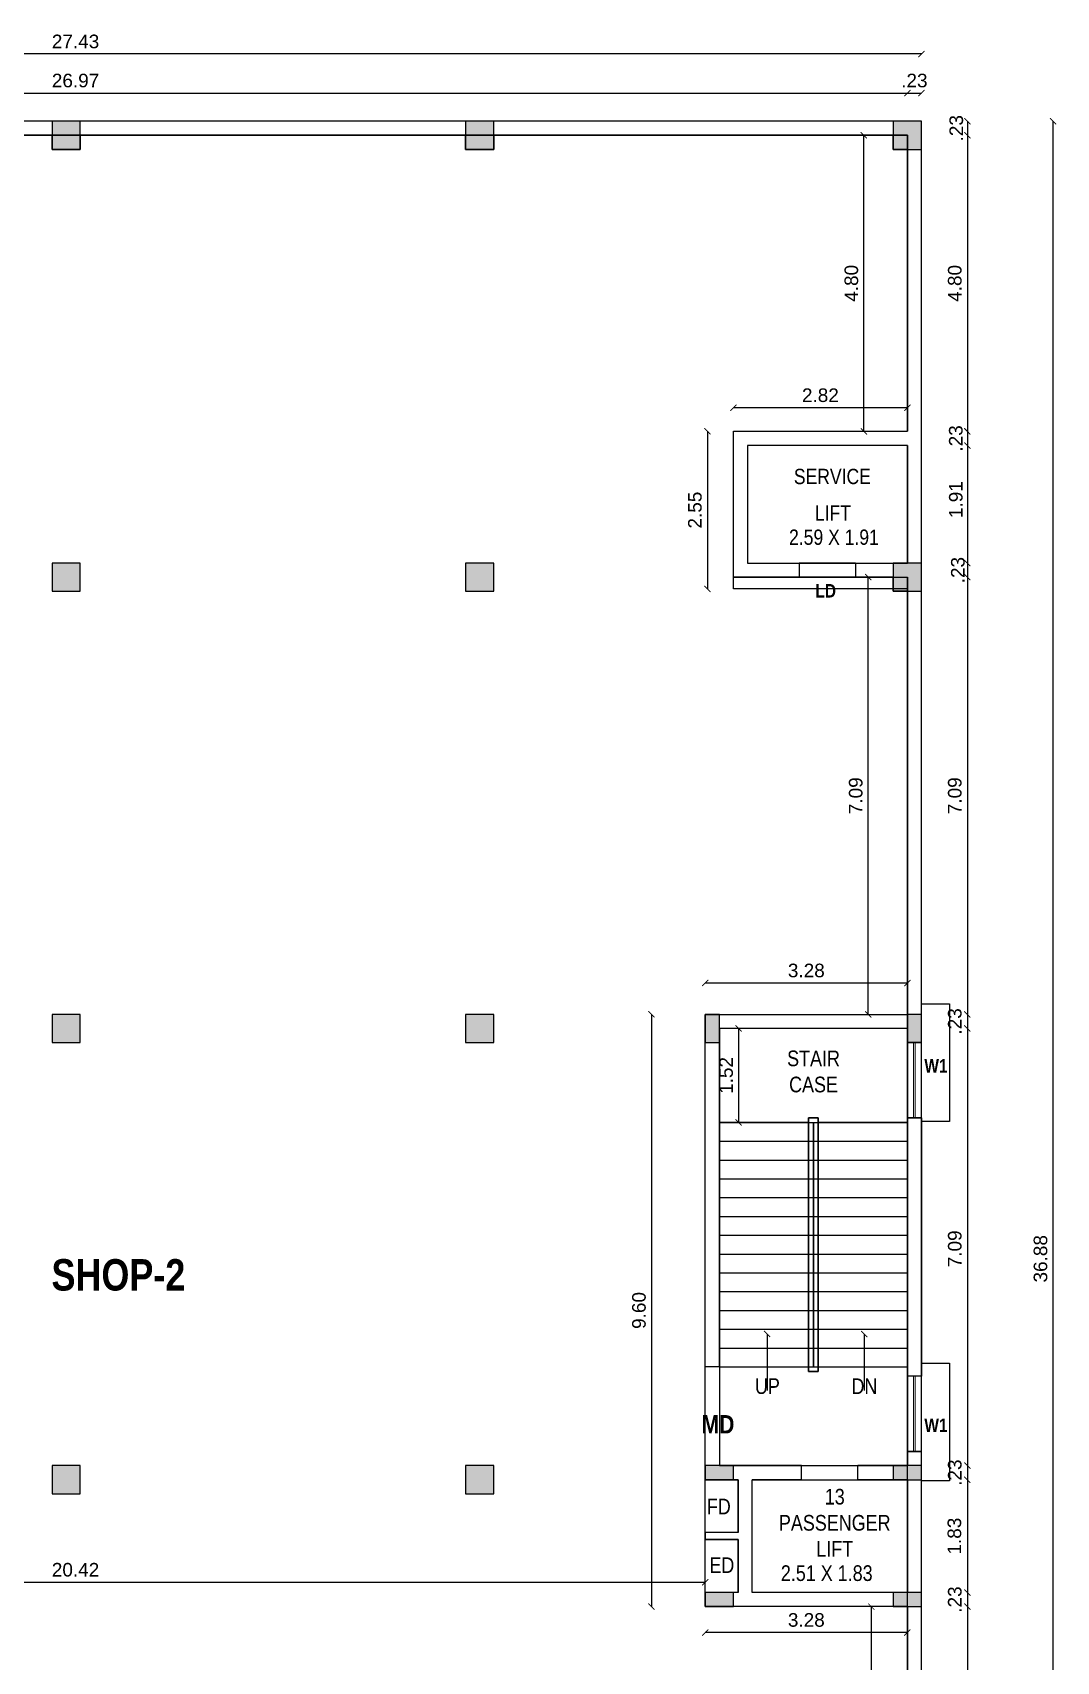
# Model space of a CAD drawing. Header units: metres. Extents: x -1560520 to -1560300, y 43639 to 43729.
# Drawn here: x -1560410.41 to -1560393.81, y 43660.11 to 43686.52 of the extents above; entities that cross this region are included whole.
import ezdxf
from ezdxf.enums import TextEntityAlignment as Align

# ---------------------------------------------------------------- set-up
doc = ezdxf.new("R2010")
doc.units = ezdxf.units.M
doc.header["$LTSCALE"] = 750
doc.header["$MEASUREMENT"] = 0
doc.header["$PDMODE"] = 35
doc.header["$PDSIZE"] = 50
doc.linetypes.add('( Hidden )', pattern=[0.375, 0.25, -0.125])
doc.linetypes.add('PHANTOM2', pattern=[1.25, 0.625, -0.125, 0.125, -0.125, 0.125, -0.125])
doc.layers.get('0').update_dxf_attribs({"lineweight": 5})
doc.layers.get('Defpoints').update_dxf_attribs({"lineweight": 0})
for name, color, linetype in [('A-ELEV-LGHT', 1, 'Continuous'), ('BLK_1_FLR_1_AC_ROOM_1', 117, 'Continuous'), ('BLK_1_FLR_1_BLT_UP_AREA', 1, 'Continuous'), ('BLK_1_FLR_1_CARPET_AREA', 10, 'Continuous'), ('BLK_1_FLR_1_LIFT_1', 30, 'Continuous'), ('CLIENT', 7, 'Continuous'), ('norms', 4, 'Continuous'), ('TREE', 3, 'Continuous'), ('window', 3, 'Continuous')]:
    doc.layers.add(name, color=color, linetype=linetype)
doc.layers.add('BLK_1_COVERED_AREA_DEDUCT', color=140, linetype='Continuous', plot=False)
doc.layers.add('BLK_1_FLR_0_DA_LIFT_1', color=30, linetype='Continuous', plot=False)
for name, color, linetype, lineweight in [('BLK_1_FLR_1_GLASS_FACADE_2', 4, 'Continuous', 5), ('CAR', 1, 'Continuous', 13), ('ED', 30, 'Continuous', 0), ('TEXT', 2, 'Continuous', 20), ('wall', 7, 'Continuous', 30), ('WIN', 12, 'Continuous', 18)]:
    doc.layers.add(name, color=color, linetype=linetype, lineweight=lineweight)
doc.styles.add('AP DIM', font='swisscb.ttf')
doc.styles.add('MD', font='swissck.ttf')
doc.styles.get("Standard").update_dxf_attribs({"font": 'arial.ttf'})
doc.dimstyles.get("Standard").update_dxf_attribs({"dimtxt": 0.22, "dimasz": 0.1, "dimexe": 0.18, "dimexo": 0.0625, "dimgap": 0.09, "dimtad": 1, "dimtoh": 1, "dimzin": 4, "dimdsep": 46, "dimtxsty": 'Standard', "dimblk": 'ARCHTICK', "dimcen": 0.09, "dimse1": 1, "dimse2": 1, "dimadec": 0, "dimazin": 0, "dimtfac": 1, "dimtix": 1, "dimtofl": 0, "dimtmove": 0, "dimatfit": 3, "dimldrblk": 'ARCHTICK', "dimfxl": 0, "dimtolj": 1, "dimtzin": 0, "dimarcsym": 0})

# ---------------------------------------------------------------- blocks, each defined once
blk = doc.blocks.new('A$C349417FD')
at = {"layer": 'TREE'}
h = blk.add_hatch(color=6, dxfattribs=at)
h.dxf.hatch_style = 1
h.paths.add_polyline_path([(0, -18), (18, -18), (18, 0), (0, 0)])
at = {"layer": 'TREE', "color": 6}
blk.add_lwpolyline([(0, -18), (18, -18), (18, 0), (0, 0)], close=True, dxfattribs=at)
blk = doc.blocks.new('A$C5FFC4155')
at = {"layer": 'TREE'}
h = blk.add_hatch(color=6, dxfattribs=at)
h.dxf.hatch_style = 1
h.paths.add_polyline_path([(0, -18), (9, -18), (9, 0), (0, 0)])
at = {"layer": 'TREE', "color": 6}
blk.add_lwpolyline([(0, -18), (9, -18), (9, 0), (0, 0)], close=True, dxfattribs=at)
blk = doc.blocks.new('_ArchTick')
at = {"color": 0, "linetype": 'ByBlock', "const_width": 0.15}
blk.add_lwpolyline([(-0.5, -0.5), (0.5, 0.5)], dxfattribs=at)
blk = doc.blocks.new('*D74')
at = {"layer": 'Defpoints', "color": 0}
for p in [(-1560395.997, 43685.079), (-1560395.997, 43684.851), (-1560395.252, 43684.851)]:
    blk.add_point(p, dxfattribs=at)
at = {"layer": 'ED', "color": 0, "lineweight": -2}
blk.add_line((-1560395.252, 43685.079), (-1560395.252, 43684.851), dxfattribs=at)
at = {"layer": 'ED', "color": 0, "lineweight": -2, "xscale": 0.1, "yscale": 0.1, "zscale": 0.1}
for p, rotation in [((-1560395.252, 43685.079), 90), ((-1560395.252, 43684.851), 270)]:
    blk.add_blockref('_ArchTick', p, dxfattribs=dict(at, rotation=rotation))
at = {"layer": 'ED', "color": 0, "insert": (-1560395.43, 43684.965), "char_height": 0.22, "attachment_point": 5, "rotation": 90}
blk.add_mtext('\\A1;.23', dxfattribs=at)
blk = doc.blocks.new('*D75')
at = {"layer": 'Defpoints', "color": 0}
for p in [(-1560395.997, 43684.851), (-1560396.225, 43680.05), (-1560395.252, 43680.05)]:
    blk.add_point(p, dxfattribs=at)
at = {"layer": 'ED', "color": 0, "lineweight": -2}
blk.add_line((-1560395.252, 43684.851), (-1560395.252, 43680.05), dxfattribs=at)
at = {"layer": 'ED', "color": 0, "lineweight": -2, "xscale": 0.1, "yscale": 0.1, "zscale": 0.1}
for p, rotation in [((-1560395.252, 43684.851), 90), ((-1560395.252, 43680.05), 270)]:
    blk.add_blockref('_ArchTick', p, dxfattribs=dict(at, rotation=rotation))
at = {"layer": 'ED', "color": 0, "insert": (-1560395.455, 43682.45), "char_height": 0.22, "attachment_point": 5, "rotation": 90}
blk.add_mtext('\\A1;4.80', dxfattribs=at)
blk = doc.blocks.new('*D76')
at = {"layer": 'Defpoints', "color": 0}
for p in [(-1560396.225, 43680.052), (-1560396.225, 43679.822), (-1560395.252, 43679.822)]:
    blk.add_point(p, dxfattribs=at)
at = {"layer": 'ED', "color": 0, "lineweight": -2}
blk.add_line((-1560395.252, 43680.052), (-1560395.252, 43679.822), dxfattribs=at)
at = {"layer": 'ED', "color": 0, "lineweight": -2, "xscale": 0.1, "yscale": 0.1, "zscale": 0.1}
for p, rotation in [((-1560395.252, 43680.052), 90), ((-1560395.252, 43679.822), 270)]:
    blk.add_blockref('_ArchTick', p, dxfattribs=dict(at, rotation=rotation))
at = {"layer": 'ED', "color": 0, "insert": (-1560395.438, 43679.937), "char_height": 0.22, "attachment_point": 5, "rotation": 90}
blk.add_mtext('\\A1;.23', dxfattribs=at)
blk = doc.blocks.new('*D77')
at = {"layer": 'Defpoints', "color": 0}
for p in [(-1560396.225, 43679.822), (-1560396.225, 43677.917), (-1560395.252, 43677.917)]:
    blk.add_point(p, dxfattribs=at)
at = {"layer": 'ED', "color": 0, "lineweight": -2}
blk.add_line((-1560395.252, 43679.822), (-1560395.252, 43677.917), dxfattribs=at)
at = {"layer": 'ED', "color": 0, "lineweight": -2, "xscale": 0.1, "yscale": 0.1, "zscale": 0.1}
for p, rotation in [((-1560395.252, 43679.822), 90), ((-1560395.252, 43677.917), 270)]:
    blk.add_blockref('_ArchTick', p, dxfattribs=dict(at, rotation=rotation))
at = {"layer": 'ED', "color": 0, "insert": (-1560395.438, 43678.945), "char_height": 0.22, "attachment_point": 5, "rotation": 90}
blk.add_mtext('\\A1;1.91', dxfattribs=at)
blk = doc.blocks.new('*D78')
at = {"layer": 'Defpoints', "color": 0}
for p in [(-1560396.225, 43677.917), (-1560396.225, 43677.688), (-1560395.252, 43677.688)]:
    blk.add_point(p, dxfattribs=at)
at = {"layer": 'ED', "color": 0, "lineweight": -2}
blk.add_line((-1560395.252, 43677.917), (-1560395.252, 43677.688), dxfattribs=at)
at = {"layer": 'ED', "color": 0, "lineweight": -2, "xscale": 0.1, "yscale": 0.1, "zscale": 0.1}
for p, rotation in [((-1560395.252, 43677.917), 90), ((-1560395.252, 43677.688), 270)]:
    blk.add_blockref('_ArchTick', p, dxfattribs=dict(at, rotation=rotation))
at = {"layer": 'ED', "color": 0, "insert": (-1560395.405, 43677.802), "char_height": 0.22, "attachment_point": 5, "rotation": 90}
blk.add_mtext('\\A1;.23', dxfattribs=at)
blk = doc.blocks.new('*D79')
at = {"layer": 'Defpoints', "color": 0}
for p in [(-1560396.225, 43677.688), (-1560396.225, 43670.601), (-1560395.252, 43670.601)]:
    blk.add_point(p, dxfattribs=at)
at = {"layer": 'ED', "color": 0, "lineweight": -2}
blk.add_line((-1560395.252, 43677.688), (-1560395.252, 43670.601), dxfattribs=at)
at = {"layer": 'ED', "color": 0, "lineweight": -2, "xscale": 0.1, "yscale": 0.1, "zscale": 0.1}
for p, rotation in [((-1560395.252, 43677.688), 90), ((-1560395.252, 43670.601), 270)]:
    blk.add_blockref('_ArchTick', p, dxfattribs=dict(at, rotation=rotation))
at = {"layer": 'ED', "color": 0, "insert": (-1560395.455, 43674.145), "char_height": 0.22, "attachment_point": 5, "rotation": 90}
blk.add_mtext('\\A1;7.09', dxfattribs=at)
blk = doc.blocks.new('*D80')
at = {"layer": 'Defpoints', "color": 0}
for p in [(-1560396.225, 43670.601), (-1560396.225, 43670.373), (-1560395.252, 43670.373)]:
    blk.add_point(p, dxfattribs=at)
at = {"layer": 'ED', "color": 0, "lineweight": -2}
blk.add_line((-1560395.252, 43670.601), (-1560395.252, 43670.373), dxfattribs=at)
at = {"layer": 'ED', "color": 0, "lineweight": -2, "xscale": 0.1, "yscale": 0.1, "zscale": 0.1}
for p, rotation in [((-1560395.252, 43670.601), 90), ((-1560395.252, 43670.373), 270)]:
    blk.add_blockref('_ArchTick', p, dxfattribs=dict(at, rotation=rotation))
at = {"layer": 'ED', "color": 0, "insert": (-1560395.455, 43670.487), "char_height": 0.22, "attachment_point": 5, "rotation": 90}
blk.add_mtext('\\A1;.23', dxfattribs=at)
blk = doc.blocks.new('*D81')
at = {"layer": 'Defpoints', "color": 0}
for p in [(-1560396.225, 43670.373), (-1560396.225, 43663.286), (-1560395.252, 43663.286)]:
    blk.add_point(p, dxfattribs=at)
at = {"layer": 'ED', "color": 0, "lineweight": -2}
blk.add_line((-1560395.252, 43670.373), (-1560395.252, 43663.286), dxfattribs=at)
at = {"layer": 'ED', "color": 0, "lineweight": -2, "xscale": 0.1, "yscale": 0.1, "zscale": 0.1}
for p, rotation in [((-1560395.252, 43670.373), 90), ((-1560395.252, 43663.286), 270)]:
    blk.add_blockref('_ArchTick', p, dxfattribs=dict(at, rotation=rotation))
at = {"layer": 'ED', "color": 0, "insert": (-1560395.455, 43666.8), "char_height": 0.22, "attachment_point": 5, "rotation": 90}
blk.add_mtext('\\A1;7.09', dxfattribs=at)
blk = doc.blocks.new('*D82')
at = {"layer": 'Defpoints', "color": 0}
for p in [(-1560396.225, 43663.286), (-1560396.225, 43663.058), (-1560395.252, 43663.058)]:
    blk.add_point(p, dxfattribs=at)
at = {"layer": 'ED', "color": 0, "lineweight": -2}
blk.add_line((-1560395.252, 43663.286), (-1560395.252, 43663.058), dxfattribs=at)
at = {"layer": 'ED', "color": 0, "lineweight": -2, "xscale": 0.1, "yscale": 0.1, "zscale": 0.1}
for p, rotation in [((-1560395.252, 43663.286), 90), ((-1560395.252, 43663.058), 270)]:
    blk.add_blockref('_ArchTick', p, dxfattribs=dict(at, rotation=rotation))
at = {"layer": 'ED', "color": 0, "insert": (-1560395.455, 43663.172), "char_height": 0.22, "attachment_point": 5, "rotation": 90}
blk.add_mtext('\\A1;.23', dxfattribs=at)
blk = doc.blocks.new('*D83')
at = {"layer": 'Defpoints', "color": 0}
for p in [(-1560396.225, 43663.058), (-1560396.225, 43661.229), (-1560395.252, 43661.229)]:
    blk.add_point(p, dxfattribs=at)
at = {"layer": 'ED', "color": 0, "lineweight": -2}
blk.add_line((-1560395.252, 43663.058), (-1560395.252, 43661.229), dxfattribs=at)
at = {"layer": 'ED', "color": 0, "lineweight": -2, "xscale": 0.1, "yscale": 0.1, "zscale": 0.1}
for p, rotation in [((-1560395.252, 43663.058), 90), ((-1560395.252, 43661.229), 270)]:
    blk.add_blockref('_ArchTick', p, dxfattribs=dict(at, rotation=rotation))
at = {"layer": 'ED', "color": 0, "insert": (-1560395.461, 43662.143), "char_height": 0.22, "attachment_point": 5, "rotation": 90}
blk.add_mtext('\\A1;1.83', dxfattribs=at)
blk = doc.blocks.new('*D84')
at = {"layer": 'Defpoints', "color": 0}
for p in [(-1560396.225, 43661.229), (-1560396.225, 43661), (-1560395.252, 43661)]:
    blk.add_point(p, dxfattribs=at)
at = {"layer": 'ED', "color": 0, "lineweight": -2}
blk.add_line((-1560395.252, 43661.229), (-1560395.252, 43661), dxfattribs=at)
at = {"layer": 'ED', "color": 0, "lineweight": -2, "xscale": 0.1, "yscale": 0.1, "zscale": 0.1}
for p, rotation in [((-1560395.252, 43661.229), 90), ((-1560395.252, 43661), 270)]:
    blk.add_blockref('_ArchTick', p, dxfattribs=dict(at, rotation=rotation))
at = {"layer": 'ED', "color": 0, "insert": (-1560395.455, 43661.115), "char_height": 0.22, "attachment_point": 5, "rotation": 90}
blk.add_mtext('\\A1;.23', dxfattribs=at)
blk = doc.blocks.new('*D85')
at = {"layer": 'Defpoints', "color": 0}
for p in [(-1560396.225, 43661), (-1560396.225, 43648.427), (-1560395.252, 43648.427)]:
    blk.add_point(p, dxfattribs=at)
at = {"layer": 'ED', "color": 0, "lineweight": -2}
blk.add_line((-1560395.252, 43661), (-1560395.252, 43648.427), dxfattribs=at)
at = {"layer": 'ED', "color": 0, "lineweight": -2, "xscale": 0.1, "yscale": 0.1, "zscale": 0.1}
for p, rotation in [((-1560395.252, 43661), 90), ((-1560395.252, 43648.427), 270)]:
    blk.add_blockref('_ArchTick', p, dxfattribs=dict(at, rotation=rotation))
at = {"layer": 'ED', "color": 0, "insert": (-1560395.455, 43654.714), "char_height": 0.22, "attachment_point": 5, "rotation": 90}
blk.add_mtext('\\A1;12.57', dxfattribs=at)
blk = doc.blocks.new('*D87')
at = {"layer": 'BLK_1_FLR_1_GLASS_FACADE_2', "color": 0, "linetype": 'PHANTOM2', "lineweight": -2}
blk.add_line((-1560393.863, 43685.079), (-1560393.863, 43648.199), dxfattribs=at)
at = {"layer": 'Defpoints', "color": 0}
for p in [(-1560395.997, 43685.079), (-1560395.997, 43648.199), (-1560393.863, 43648.199)]:
    blk.add_point(p, dxfattribs=at)
at = {"layer": 'BLK_1_FLR_1_GLASS_FACADE_2', "color": 0, "lineweight": -2, "xscale": 0.1, "yscale": 0.1, "zscale": 0.1}
for p, rotation in [((-1560393.863, 43685.079), 90), ((-1560393.863, 43648.199), 270)]:
    blk.add_blockref('_ArchTick', p, dxfattribs=dict(at, rotation=rotation))
at = {"layer": 'BLK_1_FLR_1_GLASS_FACADE_2', "color": 0, "insert": (-1560394.065, 43666.639), "char_height": 0.22, "attachment_point": 5, "rotation": 90}
blk.add_mtext('\\A1;36.88', dxfattribs=at)
blk = doc.blocks.new('*D111')
at = {"layer": 'Defpoints', "color": 0}
for p in [(-1560396.225, 43685.535), (-1560423.2, 43684.851), (-1560396.225, 43684.851)]:
    blk.add_point(p, dxfattribs=at)
at = {"layer": 'ED', "color": 0, "lineweight": -2}
blk.add_line((-1560423.2, 43685.535), (-1560396.225, 43685.535), dxfattribs=at)
at = {"layer": 'ED', "color": 0, "lineweight": -2, "xscale": 0.1, "yscale": 0.1, "zscale": 0.1, "rotation": 180}
blk.add_blockref('_ArchTick', (-1560423.2, 43685.535), dxfattribs=at)
at = {"layer": 'ED', "color": 0, "lineweight": -2, "xscale": 0.1, "yscale": 0.1, "zscale": 0.1}
blk.add_blockref('_ArchTick', (-1560396.225, 43685.535), dxfattribs=at)
at = {"layer": 'ED', "color": 0, "insert": (-1560409.713, 43685.737), "char_height": 0.22, "attachment_point": 5}
blk.add_mtext('\\A1;26.97', dxfattribs=at)
blk = doc.blocks.new('*D112')
at = {"layer": 'Defpoints', "color": 0}
for p in [(-1560395.997, 43685.535), (-1560396.225, 43684.851), (-1560395.997, 43684.851)]:
    blk.add_point(p, dxfattribs=at)
at = {"layer": 'ED', "color": 0, "lineweight": -2}
blk.add_line((-1560396.225, 43685.535), (-1560395.997, 43685.535), dxfattribs=at)
at = {"layer": 'ED', "color": 0, "lineweight": -2, "xscale": 0.1, "yscale": 0.1, "zscale": 0.1, "rotation": 180}
blk.add_blockref('_ArchTick', (-1560396.225, 43685.535), dxfattribs=at)
at = {"layer": 'ED', "color": 0, "lineweight": -2, "xscale": 0.1, "yscale": 0.1, "zscale": 0.1}
blk.add_blockref('_ArchTick', (-1560395.997, 43685.535), dxfattribs=at)
at = {"layer": 'ED', "color": 0, "insert": (-1560396.111, 43685.737), "char_height": 0.22, "attachment_point": 5}
blk.add_mtext('\\A1;.23', dxfattribs=at)
blk = doc.blocks.new('*D113')
at = {"layer": 'BLK_1_FLR_1_GLASS_FACADE_2', "color": 0, "linetype": 'PHANTOM2', "lineweight": -2}
blk.add_line((-1560395.997, 43686.169), (-1560423.429, 43686.169), dxfattribs=at)
at = {"layer": 'Defpoints', "color": 0}
for p in [(-1560423.429, 43686.169), (-1560423.429, 43685.079), (-1560395.997, 43685.079)]:
    blk.add_point(p, dxfattribs=at)
at = {"layer": 'BLK_1_FLR_1_GLASS_FACADE_2', "color": 0, "lineweight": -2, "xscale": 0.1, "yscale": 0.1, "zscale": 0.1, "rotation": 180}
blk.add_blockref('_ArchTick', (-1560423.429, 43686.169), dxfattribs=at)
at = {"layer": 'BLK_1_FLR_1_GLASS_FACADE_2', "color": 0, "lineweight": -2, "xscale": 0.1, "yscale": 0.1, "zscale": 0.1}
blk.add_blockref('_ArchTick', (-1560395.997, 43686.169), dxfattribs=at)
at = {"layer": 'BLK_1_FLR_1_GLASS_FACADE_2', "color": 0, "insert": (-1560409.713, 43686.371), "char_height": 0.22, "attachment_point": 5}
blk.add_mtext('\\A1;27.43', dxfattribs=at)
blk = doc.blocks.new('*D157')
at = {"layer": 'Defpoints', "color": 0}
for p in [(-1560399.045, 43680.434), (-1560399.045, 43680.052), (-1560396.225, 43680.052)]:
    blk.add_point(p, dxfattribs=at)
at = {"layer": 'ED', "color": 0, "lineweight": -2}
blk.add_line((-1560396.225, 43680.434), (-1560399.045, 43680.434), dxfattribs=at)
at = {"layer": 'ED', "color": 0, "lineweight": -2, "xscale": 0.1, "yscale": 0.1, "zscale": 0.1, "rotation": 180}
blk.add_blockref('_ArchTick', (-1560399.045, 43680.434), dxfattribs=at)
at = {"layer": 'ED', "color": 0, "lineweight": -2, "xscale": 0.1, "yscale": 0.1, "zscale": 0.1}
blk.add_blockref('_ArchTick', (-1560396.225, 43680.434), dxfattribs=at)
at = {"layer": 'ED', "color": 0, "insert": (-1560397.635, 43680.636), "char_height": 0.22, "attachment_point": 5}
blk.add_mtext('\\A1;2.82', dxfattribs=at)
blk = doc.blocks.new('*D265')
at = {"layer": 'Defpoints', "color": 0}
for p in [(-1560399.045, 43680.052), (-1560399.466, 43677.498), (-1560399.045, 43677.498)]:
    blk.add_point(p, dxfattribs=at)
at = {"layer": 'ED', "color": 0, "lineweight": -2}
blk.add_line((-1560399.466, 43680.052), (-1560399.466, 43677.498), dxfattribs=at)
at = {"layer": 'ED', "color": 0, "lineweight": -2, "xscale": 0.1, "yscale": 0.1, "zscale": 0.1}
for p, rotation in [((-1560399.466, 43680.052), 90), ((-1560399.466, 43677.498), 270)]:
    blk.add_blockref('_ArchTick', p, dxfattribs=dict(at, rotation=rotation))
at = {"layer": 'ED', "color": 0, "insert": (-1560399.669, 43678.775), "char_height": 0.22, "attachment_point": 5, "rotation": 90}
blk.add_mtext('\\A1;2.55', dxfattribs=at)
blk = doc.blocks.new('*D158')
at = {"layer": 'Defpoints', "color": 0}
for p in [(-1560399.502, 43671.109), (-1560399.502, 43670.601), (-1560396.225, 43670.601)]:
    blk.add_point(p, dxfattribs=at)
at = {"layer": 'ED', "color": 0, "lineweight": -2}
blk.add_line((-1560396.225, 43671.109), (-1560399.502, 43671.109), dxfattribs=at)
at = {"layer": 'ED', "color": 0, "lineweight": -2, "xscale": 0.1, "yscale": 0.1, "zscale": 0.1, "rotation": 180}
blk.add_blockref('_ArchTick', (-1560399.502, 43671.109), dxfattribs=at)
at = {"layer": 'ED', "color": 0, "lineweight": -2, "xscale": 0.1, "yscale": 0.1, "zscale": 0.1}
blk.add_blockref('_ArchTick', (-1560396.225, 43671.109), dxfattribs=at)
at = {"layer": 'ED', "color": 0, "insert": (-1560397.863, 43671.311), "char_height": 0.22, "attachment_point": 5}
blk.add_mtext('\\A1;3.28', dxfattribs=at)
blk = doc.blocks.new('*D159')
at = {"layer": 'Defpoints', "color": 0}
for p in [(-1560399.273, 43670.373), (-1560399.273, 43668.849), (-1560398.961, 43668.849)]:
    blk.add_point(p, dxfattribs=at)
at = {"layer": 'ED', "color": 0, "lineweight": -2}
blk.add_line((-1560398.961, 43670.373), (-1560398.961, 43668.849), dxfattribs=at)
at = {"layer": 'ED', "color": 0, "lineweight": -2, "xscale": 0.1, "yscale": 0.1, "zscale": 0.1}
for p, rotation in [((-1560398.961, 43670.373), 89.99550913627426), ((-1560398.961, 43668.849), 269.9955091362743)]:
    blk.add_blockref('_ArchTick', p, dxfattribs=dict(at, rotation=rotation))
at = {"layer": 'ED', "color": 0, "insert": (-1560399.163, 43669.611), "char_height": 0.22, "attachment_point": 5, "rotation": 89.9955}
blk.add_mtext('\\A1;1.52', dxfattribs=at)
blk = doc.blocks.new('*D160')
at = {"layer": 'Defpoints', "color": 0}
for p in [(-1560399.502, 43670.601), (-1560400.374, 43661), (-1560399.502, 43661)]:
    blk.add_point(p, dxfattribs=at)
at = {"layer": 'ED', "color": 0, "lineweight": -2}
blk.add_line((-1560400.374, 43670.601), (-1560400.374, 43661), dxfattribs=at)
at = {"layer": 'ED', "color": 0, "lineweight": -2, "xscale": 0.1, "yscale": 0.1, "zscale": 0.1}
for p, rotation in [((-1560400.374, 43670.601), 90), ((-1560400.374, 43661), 270)]:
    blk.add_blockref('_ArchTick', p, dxfattribs=dict(at, rotation=rotation))
at = {"layer": 'ED', "color": 0, "insert": (-1560400.576, 43665.801), "char_height": 0.22, "attachment_point": 5, "rotation": 90}
blk.add_mtext('\\A1;9.60', dxfattribs=at)
blk = doc.blocks.new('*D161')
at = {"layer": 'Defpoints', "color": 0}
for p in [(-1560399.502, 43661), (-1560396.225, 43661), (-1560399.502, 43660.58)]:
    blk.add_point(p, dxfattribs=at)
at = {"layer": 'ED', "color": 0, "lineweight": -2}
blk.add_line((-1560396.225, 43660.58), (-1560399.502, 43660.58), dxfattribs=at)
at = {"layer": 'ED', "color": 0, "lineweight": -2, "xscale": 0.1, "yscale": 0.1, "zscale": 0.1, "rotation": 180}
blk.add_blockref('_ArchTick', (-1560399.502, 43660.58), dxfattribs=at)
at = {"layer": 'ED', "color": 0, "lineweight": -2, "xscale": 0.1, "yscale": 0.1, "zscale": 0.1}
blk.add_blockref('_ArchTick', (-1560396.225, 43660.58), dxfattribs=at)
at = {"layer": 'ED', "color": 0, "insert": (-1560397.863, 43660.783), "char_height": 0.22, "attachment_point": 5}
blk.add_mtext('\\A1;3.28', dxfattribs=at)
blk = doc.blocks.new('*D165')
at = {"layer": 'Defpoints', "color": 0}
for p in [(-1560396.93, 43684.851), (-1560396.225, 43684.851), (-1560396.225, 43680.052)]:
    blk.add_point(p, dxfattribs=at)
at = {"layer": 'ED', "color": 0, "lineweight": -2}
blk.add_line((-1560396.93, 43680.052), (-1560396.93, 43684.851), dxfattribs=at)
at = {"layer": 'ED', "color": 0, "lineweight": -2, "xscale": 0.1, "yscale": 0.1, "zscale": 0.1}
for p, rotation in [((-1560396.93, 43684.851), 90), ((-1560396.93, 43680.052), 270)]:
    blk.add_blockref('_ArchTick', p, dxfattribs=dict(at, rotation=rotation))
at = {"layer": 'ED', "color": 0, "insert": (-1560397.132, 43682.451), "char_height": 0.22, "attachment_point": 5, "rotation": 90}
blk.add_mtext('\\A1;4.80', dxfattribs=at)
blk = doc.blocks.new('*D166')
at = {"layer": 'Defpoints', "color": 0}
for p in [(-1560396.859, 43677.688), (-1560396.225, 43677.688), (-1560396.225, 43670.601)]:
    blk.add_point(p, dxfattribs=at)
at = {"layer": 'ED', "color": 0, "lineweight": -2}
blk.add_line((-1560396.859, 43670.601), (-1560396.859, 43677.688), dxfattribs=at)
at = {"layer": 'ED', "color": 0, "lineweight": -2, "xscale": 0.1, "yscale": 0.1, "zscale": 0.1}
for p, rotation in [((-1560396.859, 43677.688), 90), ((-1560396.859, 43670.601), 270)]:
    blk.add_blockref('_ArchTick', p, dxfattribs=dict(at, rotation=rotation))
at = {"layer": 'ED', "color": 0, "insert": (-1560397.061, 43674.145), "char_height": 0.22, "attachment_point": 5, "rotation": 90}
blk.add_mtext('\\A1;7.09', dxfattribs=at)
blk = doc.blocks.new('*D167')
at = {"layer": 'Defpoints', "color": 0}
for p in [(-1560396.225, 43661), (-1560396.809, 43648.427), (-1560396.225, 43648.427)]:
    blk.add_point(p, dxfattribs=at)
at = {"layer": 'ED', "color": 0, "lineweight": -2}
blk.add_line((-1560396.809, 43661), (-1560396.809, 43648.427), dxfattribs=at)
at = {"layer": 'ED', "color": 0, "lineweight": -2, "xscale": 0.1, "yscale": 0.1, "zscale": 0.1}
for p, rotation in [((-1560396.809, 43661), 90), ((-1560396.809, 43648.427), 270)]:
    blk.add_blockref('_ArchTick', p, dxfattribs=dict(at, rotation=rotation))
at = {"layer": 'ED', "color": 0, "insert": (-1560397.011, 43654.714), "char_height": 0.22, "attachment_point": 5, "rotation": 90}
blk.add_mtext('\\A1;12.57', dxfattribs=at)
blk = doc.blocks.new('*D169')
at = {"layer": 'Defpoints', "color": 0}
for p in [(-1560399.502, 43661.395), (-1560419.923, 43661), (-1560399.502, 43661)]:
    blk.add_point(p, dxfattribs=at)
at = {"layer": 'ED', "color": 0, "lineweight": -2}
blk.add_line((-1560419.923, 43661.395), (-1560399.502, 43661.395), dxfattribs=at)
at = {"layer": 'ED', "color": 0, "lineweight": -2, "xscale": 0.1, "yscale": 0.1, "zscale": 0.1, "rotation": 180}
blk.add_blockref('_ArchTick', (-1560419.923, 43661.395), dxfattribs=at)
at = {"layer": 'ED', "color": 0, "lineweight": -2, "xscale": 0.1, "yscale": 0.1, "zscale": 0.1}
blk.add_blockref('_ArchTick', (-1560399.502, 43661.395), dxfattribs=at)
at = {"layer": 'ED', "color": 0, "insert": (-1560409.713, 43661.597), "char_height": 0.22, "attachment_point": 5}
blk.add_mtext('\\A1;20.42', dxfattribs=at)

msp = doc.modelspace()

# ---------------------------------------------------------------- linework, layer by layer
for p, q in [((-1560399.502, 43662.2), (-1560399.502, 43663.058)), ((-1560399.502, 43661.229), (-1560399.502, 43662.086))]:
    msp.add_line(p, q)
at = {"layer": 'A-ELEV-LGHT', "color": 1}
for p, q in [((-1560397.063, 43677.917), (-1560397.978, 43677.917)), ((-1560397.978, 43677.688), (-1560397.063, 43677.688)), ((-1560397.94, 43663.286), (-1560397.025, 43663.286)), ((-1560397.94, 43663.058), (-1560397.025, 43663.058))]:
    msp.add_line(p, q, dxfattribs=at)
at = {"layer": 'BLK_1_COVERED_AREA_DEDUCT'}
for points in [[(-1560399.502, 43663.058), (-1560398.968, 43663.058), (-1560398.968, 43662.2), (-1560399.502, 43662.2)], [(-1560399.502, 43662.086), (-1560398.968, 43662.086), (-1560398.968, 43661.229), (-1560399.502, 43661.229)]]:
    msp.add_lwpolyline(points, close=True, dxfattribs=at)
at = {"layer": 'BLK_1_FLR_0_DA_LIFT_1'}
msp.add_lwpolyline([(-1560398.74, 43663.058), (-1560396.225, 43663.058), (-1560396.225, 43661.229), (-1560398.74, 43661.229)], close=True, dxfattribs=at)
at = {"layer": 'BLK_1_FLR_1_AC_ROOM_1', "color": 2}
msp.add_lwpolyline([(-1560396.225, 43684.851), (-1560423.2, 43684.851), (-1560423.2, 43677.574), (-1560419.923, 43677.574), (-1560419.923, 43661), (-1560423.2, 43661), (-1560423.2, 43648.427), (-1560396.225, 43648.427), (-1560396.225, 43661), (-1560399.502, 43661), (-1560399.502, 43670.601), (-1560396.225, 43670.601), (-1560396.225, 43677.498), (-1560399.045, 43677.498), (-1560399.045, 43680.052), (-1560396.225, 43680.052)], close=True, dxfattribs=at)
at = {"layer": 'BLK_1_FLR_1_BLT_UP_AREA', "color": 13}
msp.add_lwpolyline([(-1560395.997, 43685.079), (-1560423.429, 43685.079), (-1560423.429, 43648.199), (-1560395.997, 43648.199), (-1560395.997, 43685.079)], close=True, dxfattribs=at)
at = {"layer": 'BLK_1_FLR_1_CARPET_AREA', "lineweight": -2}
msp.add_lwpolyline([(-1560396.225, 43655.971), (-1560396.225, 43661), (-1560399.502, 43661), (-1560399.502, 43670.601), (-1560396.225, 43670.601), (-1560396.225, 43677.461), (-1560396.454, 43677.459), (-1560396.454, 43677.688), (-1560399.045, 43677.688), (-1560399.045, 43680.052), (-1560396.225, 43680.052), (-1560396.225, 43684.622), (-1560396.454, 43684.622), (-1560396.454, 43684.851), (-1560396.454, 43684.851), (-1560402.931, 43684.851), (-1560402.931, 43684.622), (-1560403.388, 43684.622), (-1560403.388, 43684.851), (-1560409.636, 43684.851), (-1560409.636, 43684.622), (-1560410.094, 43684.622), (-1560410.094, 43684.851), (-1560416.342, 43684.851)], dxfattribs=at)
msp.add_lwpolyline([(-1560396.225, 43670.373), (-1560399.273, 43670.373), (-1560399.273, 43663.286), (-1560396.225, 43663.286)], close=True, dxfattribs=at)
at = {"layer": 'BLK_1_FLR_1_LIFT_1'}
msp.add_lwpolyline([(-1560396.225, 43679.822), (-1560398.816, 43679.822), (-1560398.816, 43677.917), (-1560396.225, 43677.917)], close=True, dxfattribs=at)
at = {"layer": 'CLIENT'}
for p, q in [((-1560395.997, 43685.079), (-1560423.429, 43685.079)), ((-1560395.997, 43677.688), (-1560395.997, 43685.079)), ((-1560423.2, 43684.851), (-1560396.225, 43684.851)), ((-1560396.225, 43684.851), (-1560396.225, 43680.052)), ((-1560398.816, 43679.822), (-1560398.816, 43677.917)), ((-1560396.225, 43679.822), (-1560398.816, 43679.822)), ((-1560396.225, 43679.822), (-1560396.225, 43677.917)), ((-1560398.816, 43677.917), (-1560397.978, 43677.917)), ((-1560397.978, 43677.917), (-1560397.978, 43677.688)), ((-1560397.063, 43677.917), (-1560396.225, 43677.917)), ((-1560397.063, 43677.917), (-1560397.063, 43677.688)), ((-1560399.045, 43677.688), (-1560397.978, 43677.688)), ((-1560397.063, 43677.688), (-1560396.225, 43677.688)), ((-1560396.225, 43664.734), (-1560396.225, 43677.688)), ((-1560396.225, 43677.688), (-1560396.225, 43664.734)), ((-1560395.997, 43664.734), (-1560395.997, 43677.688)), ((-1560395.997, 43664.734), (-1560395.997, 43677.595)), ((-1560399.502, 43664.886), (-1560399.502, 43670.601)), ((-1560399.502, 43670.601), (-1560396.225, 43670.601)), ((-1560396.225, 43670.373), (-1560399.273, 43670.373)), ((-1560399.273, 43664.886), (-1560399.273, 43670.373)), ((-1560395.997, 43670.144), (-1560396.225, 43670.144)), ((-1560395.997, 43668.925), (-1560396.225, 43668.925)), ((-1560399.273, 43664.886), (-1560399.502, 43664.886)), ((-1560395.997, 43664.734), (-1560396.225, 43664.734)), ((-1560395.997, 43664.734), (-1560396.225, 43664.734)), ((-1560397.94, 43663.286), (-1560399.502, 43663.286)), ((-1560399.502, 43663.058), (-1560399.502, 43663.286)), ((-1560397.94, 43663.058), (-1560397.94, 43663.286)), ((-1560397.025, 43663.058), (-1560397.025, 43663.286)), ((-1560396.225, 43663.286), (-1560397.025, 43663.286)), ((-1560396.225, 43663.515), (-1560396.225, 43663.286)), ((-1560395.997, 43663.515), (-1560396.225, 43663.515)), ((-1560395.997, 43648.199), (-1560395.997, 43663.515)), ((-1560395.997, 43648.199), (-1560395.997, 43663.286)), ((-1560398.968, 43663.058), (-1560399.502, 43663.058)), ((-1560397.94, 43663.058), (-1560398.74, 43663.058)), ((-1560396.225, 43663.058), (-1560397.025, 43663.058)), ((-1560396.225, 43663.058), (-1560396.225, 43661.229)), ((-1560398.968, 43662.2), (-1560399.502, 43662.2)), ((-1560399.502, 43662.2), (-1560399.502, 43662.086)), ((-1560398.968, 43662.086), (-1560399.502, 43662.086)), ((-1560398.968, 43661.229), (-1560399.502, 43661.229)), ((-1560399.502, 43661), (-1560399.502, 43661.229)), ((-1560396.225, 43661.229), (-1560398.74, 43661.229)), ((-1560396.225, 43661), (-1560399.502, 43661)), ((-1560396.225, 43661), (-1560396.225, 43648.427))]:
    msp.add_line(p, q, dxfattribs=at)
at = {"layer": 'CLIENT', "color": 1}
for p, q in [((-1560397.063, 43677.917), (-1560397.978, 43677.917)), ((-1560397.978, 43677.688), (-1560397.063, 43677.688))]:
    msp.add_line(p, q, dxfattribs=at)
at = {"layer": 'CLIENT'}
for points in [[(-1560399.045, 43677.688), (-1560399.045, 43680.052), (-1560396.225, 43680.052), (-1560396.225, 43684.851), (-1560423.2, 43684.851), (-1560423.2, 43670.601)], [(-1560423.2, 43663.058), (-1560423.2, 43648.427), (-1560396.225, 43648.427), (-1560396.225, 43677.688)], [(-1560396.225, 43670.373), (-1560396.225, 43670.144)], [(-1560396.225, 43668.925), (-1560396.225, 43664.734)], [(-1560395.997, 43668.925), (-1560395.997, 43664.734)], [(-1560396.225, 43663.515), (-1560396.225, 43663.286)], [(-1560396.225, 43663.286), (-1560396.225, 43663.515)], [(-1560398.968, 43662.2), (-1560398.968, 43663.058)], [(-1560398.74, 43661.229), (-1560398.74, 43663.058)], [(-1560396.225, 43663.058), (-1560396.225, 43661.229)], [(-1560396.225, 43661.229), (-1560396.225, 43663.058)], [(-1560398.968, 43661.229), (-1560398.968, 43662.086)]]:
    msp.add_lwpolyline(points, dxfattribs=at)
at = {"layer": 'CLIENT', "color": 1}
for points in [[(-1560395.997, 43670.144), (-1560396.225, 43670.144), (-1560396.225, 43668.925), (-1560395.997, 43668.925)], [(-1560395.997, 43664.734), (-1560396.225, 43664.734), (-1560396.225, 43663.515), (-1560395.997, 43663.515)]]:
    msp.add_lwpolyline(points, close=True, dxfattribs=at)
at = {"layer": 'norms'}
for p, q in [((-1560399.273, 43668.849), (-1560396.225, 43668.849)), ((-1560399.273, 43668.544), (-1560396.225, 43668.544)), ((-1560399.273, 43668.239), (-1560396.225, 43668.239)), ((-1560399.273, 43667.934), (-1560396.225, 43667.934)), ((-1560399.273, 43667.63), (-1560396.225, 43667.63)), ((-1560399.273, 43667.325), (-1560396.225, 43667.325)), ((-1560399.273, 43667.02), (-1560396.225, 43667.02)), ((-1560399.273, 43666.715), (-1560396.225, 43666.715)), ((-1560399.273, 43666.41), (-1560396.225, 43666.41)), ((-1560399.273, 43666.106), (-1560396.225, 43666.106)), ((-1560399.273, 43665.801), (-1560396.225, 43665.801)), ((-1560399.273, 43665.496), (-1560396.225, 43665.496)), ((-1560399.273, 43665.191), (-1560396.225, 43665.191)), ((-1560399.273, 43664.886), (-1560396.225, 43664.886))]:
    msp.add_line(p, q, dxfattribs=at)
for points in [[(-1560397.825, 43668.849), (-1560399.273, 43668.849), (-1560399.273, 43664.886), (-1560397.825, 43664.886)], [(-1560396.225, 43668.849), (-1560397.673, 43668.849), (-1560397.673, 43664.886), (-1560396.225, 43664.886)]]:
    msp.add_lwpolyline(points, close=True, dxfattribs=at)
at = {"layer": 'wall', "color": 2}
for p, q in [((-1560397.825, 43668.925), (-1560397.673, 43668.925)), ((-1560397.825, 43664.81), (-1560397.825, 43668.925)), ((-1560397.749, 43664.886), (-1560397.749, 43668.849)), ((-1560397.673, 43664.81), (-1560397.673, 43668.925)), ((-1560397.825, 43664.81), (-1560397.673, 43664.81))]:
    msp.add_line(p, q, dxfattribs=at)
at = {"layer": 'WIN'}
for p, q in [((-1560396.225, 43670.144), (-1560396.225, 43668.925)), ((-1560396.124, 43670.144), (-1560396.124, 43668.925)), ((-1560396.098, 43670.144), (-1560396.098, 43668.925)), ((-1560395.997, 43670.144), (-1560395.997, 43668.925)), ((-1560396.225, 43664.734), (-1560396.225, 43663.515)), ((-1560396.124, 43664.734), (-1560396.124, 43663.515)), ((-1560396.098, 43664.734), (-1560396.098, 43663.515)), ((-1560395.997, 43664.734), (-1560395.997, 43663.515))]:
    msp.add_line(p, q, dxfattribs=at)
at = {"layer": 'window', "linetype": '( Hidden )', "flags": 128}
for points in [[(-1560395.989, 43670.771), (-1560395.542, 43670.771), (-1560395.542, 43668.865), (-1560395.989, 43668.865)], [(-1560395.989, 43664.945), (-1560395.542, 43664.945), (-1560395.542, 43663.04), (-1560395.989, 43663.04)]]:
    msp.add_lwpolyline(points, dxfattribs=at)

# ---------------------------------------------------------------- block references
at = {"layer": 'CAR', "xscale": 0.0254, "yscale": 0.0254, "zscale": 0.0254}
for p in [(-1560410.094, 43685.079), (-1560403.388, 43685.079), (-1560396.454, 43685.079), (-1560410.094, 43677.917), (-1560403.388, 43677.917), (-1560396.454, 43677.917), (-1560410.094, 43670.601), (-1560403.388, 43670.601), (-1560410.094, 43663.286), (-1560403.388, 43663.286)]:
    msp.add_blockref('A$C349417FD', p, dxfattribs=at)
at = {"layer": 'wall', "xscale": 0.0254, "yscale": 0.0254, "zscale": 0.0254}
for p in [(-1560399.502, 43670.601), (-1560396.225, 43670.601)]:
    msp.add_blockref('A$C5FFC4155', p, dxfattribs=at)
for p, rotation in [((-1560399.045, 43663.286), 270), ((-1560395.997, 43663.286), 270), ((-1560399.502, 43661), 89.99999999999999), ((-1560396.454, 43661), 89.99999999999999)]:
    msp.add_blockref('A$C5FFC4155', p, dxfattribs=dict(at, rotation=rotation))

# ---------------------------------------------------------------- texts
at = {"layer": 'CLIENT', "style": 'MD'}
msp.add_text('SERVICE', height=0.2485, dxfattribs=at).set_placement((-1560398.065, 43679.196))
at = {"layer": 'CLIENT', "color": 7, "style": 'AP DIM'}
for s, p in [('LD', (-1560397.715, 43677.358)), ('W1', (-1560395.949, 43669.656)), ('W1', (-1560395.949, 43663.83))]:
    msp.add_text(s, height=0.2187, dxfattribs=at).set_placement(p)
at = {"layer": 'CLIENT', "color": 7, "linetype": 'ByBlock', "ltscale": 100, "style": 'AP DIM'}
msp.add_text('MD', height=0.2982, dxfattribs=at).set_placement((-1560399.295, 43663.956), align=Align.MIDDLE)
at = {"layer": 'CLIENT', "color": 7, "linetype": 'ByBlock', "ltscale": 100, "insert": (-1560409.018, 43666.375), "char_height": 0.5088, "attachment_point": 5, "style": 'AP DIM'}
msp.add_mtext('\\A1;SHOP-2', dxfattribs=at)
at = {"layer": 'CLIENT', "char_height": 0.254, "width": 1.62954, "attachment_point": 5, "style": 'MD'}
for s, insert in [('\\A1;UP', (-1560398.494, 43664.573)), ('\\A1;DN', (-1560396.921, 43664.573))]:
    msp.add_mtext(s, dxfattribs=dict(at, insert=insert))
at = {"layer": 'TEXT', "color": 7, "style": 'MD'}
for s, height, p in [('LIFT', 0.2485, (-1560397.725, 43678.604)), ('2.59 X 1.91', 0.24848, (-1560398.143, 43678.212)), ('FD', 0.254, (-1560399.476, 43662.496)), ('ED', 0.254, (-1560399.435, 43661.545)), ('2.51 X 1.83', 0.254, (-1560398.276, 43661.416))]:
    msp.add_text(s, height=height, dxfattribs=at).set_placement(p)
at = {"layer": 'TEXT', "color": 7, "char_height": 0.254, "width": 1.62954, "attachment_point": 5, "style": 'MD'}
for s, insert in [('\\A1;STAIR CASE', (-1560397.746, 43669.674)), ('\\A1;13 PASSENGER LIFT', (-1560397.402, 43662.359))]:
    msp.add_mtext(s, dxfattribs=dict(at, insert=insert))

# ---------------------------------------------------------------- dimensions: what is measured, and where the dimension line sits
at = {"layer": 'BLK_1_FLR_1_GLASS_FACADE_2', "color": 1}
dim = msp.add_linear_dim(base=(-1560423.429, 43686.169), p1=(-1560395.997, 43685.079), p2=(-1560423.429, 43685.079), dimstyle='Standard', override={"dimfxl": 0, "dimarcsym": 2}, dxfattribs=at)
dim.commit()
dim.dimension.update_dxf_attribs({"geometry": '*D113', "text_midpoint": (-1560409.713, 43686.371)})
dim = msp.add_linear_dim(base=(-1560393.863, 43648.199), p1=(-1560395.997, 43685.079), p2=(-1560395.997, 43648.199), angle=90, dimstyle='Standard', override={"dimfxl": 0, "dimarcsym": 2}, dxfattribs=at)
dim.commit()
dim.dimension.update_dxf_attribs({"geometry": '*D87', "text_midpoint": (-1560394.065, 43666.639)})
at = {"layer": 'ED'}
for base, p1, p2, picture, middle in [((-1560396.2252, 43685.5345), (-1560423.2, 43684.8508), (-1560396.2252, 43684.8508), '*D111', (-1560409.7126, 43685.7369)), ((-1560399.045, 43680.434), (-1560396.225, 43680.052), (-1560399.045, 43680.052), '*D157', (-1560397.635, 43680.636)), ((-1560399.502, 43671.109), (-1560396.225, 43670.601), (-1560399.502, 43670.601), '*D158', (-1560397.863, 43671.311)), ((-1560399.502, 43661.395), (-1560419.923, 43661), (-1560399.502, 43661), '*D169', (-1560409.713, 43661.597)), ((-1560399.502, 43660.58), (-1560396.225, 43661), (-1560399.502, 43661), '*D161', (-1560397.863, 43660.783))]:
    dim = msp.add_linear_dim(base=base, p1=p1, p2=p2, dimstyle='Standard', override={"dimtmove": 1, "dimfxl": 5}, dxfattribs=at)
    dim.commit()
    dim.dimension.update_dxf_attribs({"geometry": picture, "text_midpoint": middle})
dim = msp.add_linear_dim(base=(-1560395.997, 43685.535), p1=(-1560396.225, 43684.851), p2=(-1560395.997, 43684.851), dimstyle='Standard', override={"dimtmove": 1, "dimfxl": 5}, dxfattribs=at)
dim.commit()
dim.dimension.update_dxf_attribs({"geometry": '*D112', "text_midpoint": (-1560396.111, 43685.535), "dimtype": 128})
for base, p1, p2, picture, middle in [((-1560395.252, 43684.851), (-1560395.997, 43685.079), (-1560395.997, 43684.851), '*D74', (-1560395.228, 43684.965)), ((-1560395.252, 43680.05), (-1560395.997, 43684.851), (-1560396.225, 43680.05), '*D75', (-1560395.252, 43682.45)), ((-1560395.252, 43679.822), (-1560396.225, 43680.052), (-1560396.225, 43679.822), '*D76', (-1560395.235, 43679.937)), ((-1560395.252288806, 43677.916642851), (-1560396.225174757, 43679.821642851), (-1560396.225175214, 43677.916642851), '*D77', (-1560395.235386532, 43678.945343309)), ((-1560395.252, 43677.688), (-1560396.225, 43677.917), (-1560396.225, 43677.688), '*D78', (-1560395.203, 43677.802)), ((-1560395.252, 43670.601), (-1560396.225, 43677.688), (-1560396.225, 43670.601), '*D79', (-1560395.252, 43674.145)), ((-1560395.252, 43670.373), (-1560396.225, 43670.601), (-1560396.225, 43670.373), '*D80', (-1560395.252, 43670.487)), ((-1560395.252, 43663.286), (-1560396.225, 43670.373), (-1560396.225, 43663.286), '*D81', (-1560395.252, 43666.8)), ((-1560395.252, 43663.058), (-1560396.225, 43663.286), (-1560396.225, 43663.058), '*D82', (-1560395.252, 43663.172)), ((-1560395.252, 43661.229), (-1560396.225, 43663.058), (-1560396.225, 43661.229), '*D83', (-1560395.259, 43662.143)), ((-1560395.252, 43661), (-1560396.225, 43661.229), (-1560396.225, 43661), '*D84', (-1560395.252, 43661.115)), ((-1560395.252, 43648.427), (-1560396.225, 43661), (-1560396.225, 43648.427), '*D85', (-1560395.252, 43654.714))]:
    dim = msp.add_linear_dim(base=base, p1=p1, p2=p2, angle=90, dimstyle='Standard', override={"dimtmove": 1, "dimfxl": 5}, dxfattribs=at)
    dim.commit()
    dim.dimension.update_dxf_attribs({"geometry": picture, "text_midpoint": middle, "dimtype": 128})
for p1, p2, distance, picture, middle in [((-1560396.225, 43680.052), (-1560396.225, 43684.851), 0.705, '*D165', (-1560397.132, 43682.451)), ((-1560396.225, 43670.601), (-1560396.225, 43677.688), 0.634, '*D166', (-1560397.061, 43674.145)), ((-1560399.273, 43670.373), (-1560399.273, 43668.849), 0.312, '*D159', (-1560399.163, 43669.611))]:
    dim = msp.add_aligned_dim(p1=p1, p2=p2, distance=distance, dimstyle='Standard', override={"dimtmove": 1, "dimfxl": 5}, dxfattribs=at)
    dim.commit()
    dim.dimension.update_dxf_attribs({"geometry": picture, "text_midpoint": middle})
for base, p1, p2, picture, middle in [((-1560399.466, 43677.498), (-1560399.045, 43680.052), (-1560399.045, 43677.498), '*D265', (-1560399.669, 43678.775)), ((-1560400.374, 43661), (-1560399.502, 43670.601), (-1560399.502, 43661), '*D160', (-1560400.576, 43665.801)), ((-1560396.809, 43648.427), (-1560396.225, 43661), (-1560396.225, 43648.427), '*D167', (-1560397.011, 43654.714))]:
    dim = msp.add_linear_dim(base=base, p1=p1, p2=p2, angle=90, dimstyle='Standard', override={"dimtmove": 1, "dimfxl": 5}, dxfattribs=at)
    dim.commit()
    dim.dimension.update_dxf_attribs({"geometry": picture, "text_midpoint": middle})

# ---------------------------------------------------------------- leaders
at = {"layer": 'CLIENT'}
for points in [[(-1560398.499, 43665.419), (-1560398.499, 43664.504)], [(-1560396.925, 43665.419), (-1560396.925, 43664.504)]]:
    msp.add_leader(points, dimstyle='Standard', override={"dimgap": 3}, dxfattribs=at)

doc.saveas('drawing.dxf')
